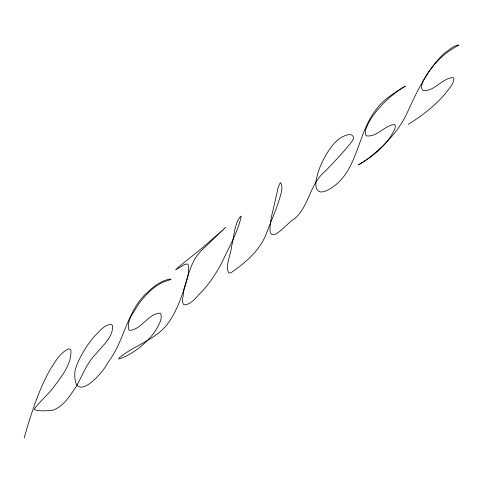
<?xml version="1.0" encoding="UTF-8"?>
<svg xmlns="http://www.w3.org/2000/svg" width="483" height="483" viewBox="0 0 483 483"><rect width="100%" height="100%" fill="white"/><g stroke="black" fill="none" stroke-linecap="round" stroke-linejoin="round"><path stroke-width="0.72" d="M24.15 438.057C30.894 414.589 38.169 390.97 50.147 369.567C55.165 361.996 59.892 352.65 68.664 348.919L70.023 349.076L70.886 350.036C71.852 363.928 61.83 376.015 54.036 386.635C48.222 394.744 40.023 401.017 34.317 409.089L34.426 409.614C39.751 411.582 46.078 410.647 51.735 410.478C63.364 407.356 69.806 395.698 76.248 386.472C82.653 375.206 86.855 362.504 96.515 353.357C102.782 345.122 113.813 336.736 112.364 325.331L111.567 324.504C104.455 324.117 99.534 331.573 94.765 335.914C87.737 343.981 81.959 353.145 77.678 362.944A43.899 13.85 -51.6 0 0 74.919 371.421C72.553 405.937 102.142 374.73 108.198 362.063C125.157 340.207 126.643 309.633 148.655 291.279C154.675 285.525 161.92 280.357 170.312 279.017C173.826 279.102 162.065 282.006 162.004 282.736C152.205 287.518 144.701 295.868 138.355 304.538C134.039 311.994 126.292 320.585 128.762 329.708L129.655 330.36C141.676 329.605 147.961 313.805 159.933 313.129L160.736 313.841C162.487 318.762 159.161 323.821 157.053 328.108A20.358 6.424 -51.6 0 1 150.931 336.742C142.237 346.287 131.479 354.788 119.168 358.972L118.643 358.815L118.661 358.338C134.534 344.717 157.615 339.615 169.527 321.177C175.661 312.078 179.736 301.79 183.232 291.448C185.273 282.73 190.513 273.281 188.056 264.328L187.126 263.905L184.597 264.491L175.589 269.949L178.366 267.184L203.717 246.753L225.742 227.27L200.644 251.293L197.299 255.211L194.359 259.776L191.54 265.728L188.654 273.493L183.83 290.712L182.459 300.486L182.616 302.539L183.866 304.864C191.884 304.858 196.998 295.807 202.534 290.965C210.618 281.939 217.241 271.694 222.693 260.892C229.389 246.366 237.817 232.088 241.24 216.378L240.655 216.161C233.989 224.456 234.364 236.199 231.629 246.058C231.025 254.583 225.12 264.642 228.58 272.78A13.132 4.142 -51.6 0 0 231.496 272.4C246.227 262.118 260.905 249.572 266.948 232.033C271.911 219.131 277.665 206.446 281.148 193.037C281.583 189.813 282.911 185.514 280.569 182.779L280.285 182.803C277.296 187.253 277.345 193.206 275.733 198.247C273.638 208.879 269.931 219.415 270.003 230.349C271.144 244.531 289.758 220.097 294.232 219.047C309.211 206.501 309.651 183.806 325.156 171.278C333.53 162.596 341.904 153.89 349.523 144.532C351.153 142.147 355.856 137.909 352.137 135.3A44.635 14.085 -51.6 0 0 349.251 134.528C336.868 136.454 329.364 148.812 323.737 158.883C320.241 165.904 317.222 173.3 316.087 181.113C315.634 184.856 315.477 190.767 320.126 191.848A41.447 13.077 -51.6 0 0 325.59 191.063C358.163 176.331 355.971 134.902 376.046 109.683C382.584 100.222 392.643 94.143 402.116 88.015C402.478 87.755 406.704 85.268 404.911 86.439C400.981 88.757 397.201 91.335 393.633 94.173A49.181 15.516 -51.6 0 0 386.195 100.712C379.421 107.323 373.051 114.543 368.565 122.936C367.05 126.751 363.482 131.883 366.253 135.82C376.825 137.492 384.257 125.761 394.213 124.439L394.871 124.892A13.071 4.124 -51.6 0 1 394.979 128.255C389.998 140.366 380.049 149.893 369.803 157.718C365.685 160.308 348.376 171.387 366.826 159.535C383.194 146.904 398.457 131.835 407.175 112.799C415.579 94.306 424.527 75.716 437.755 60.109A28.111 8.869 -51.6 0 1 444.885 52.852L452.825 47.093L457.039 45.221L458.572 44.943L458.759 45.324C444.149 52.496 432.394 64.589 424.406 78.693A18.614 5.874 -51.6 0 0 421.574 86.306L421.568 88.087L422.842 90.393C434.332 92.072 441.963 77.998 453.181 77.594L453.869 78.258C453.905 84.489 448.29 89.222 444.988 94.028C434.555 106.127 421.81 116.041 408.22 124.348"/></g></svg>
